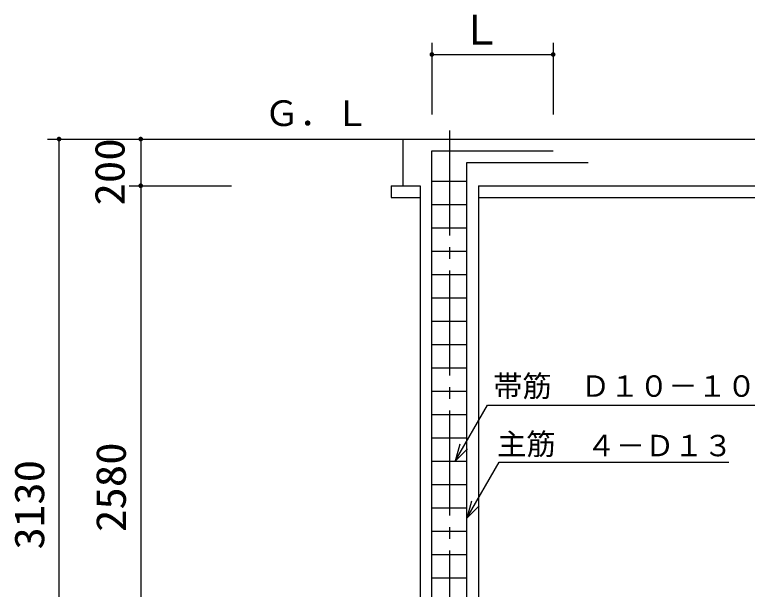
# Model space of a CAD drawing. Units: millimetres, scale not verified. Extents: x -14850 to 14850, y -10500 to 10500.
# Drawn here: x -2614 to 527, y 368 to 2830 of the extents above; entities that cross this region are included whole.
import ezdxf
from ezdxf.enums import TextEntityAlignment as Align

# ---------------------------------------------------------------- set-up
doc = ezdxf.new("R2010")
doc.units = ezdxf.units.MM
doc.header["$LTSCALE"] = 50
doc.linetypes.add('CHAIN2', pattern=[12, 9, -1, 1, -1])
for name, color, linetype, lineweight in [('0-0_製作', 5, 'Continuous', 25), ('0-2_機器', 3, 'Continuous', 25), ('0-5_文字', 5, 'Continuous', 25)]:
    doc.layers.add(name, color=color, linetype=linetype, lineweight=lineweight)
doc.styles.add('ＭＳ ゴシック', font='')
doc.styles.get('ＭＳ ゴシック').set_extended_font_data('MS Gothic')

msp = doc.modelspace()

# ---------------------------------------------------------------- linework, layer by layer
at = {"layer": '0-0_製作', "color": 2}
for p, q in [((-825.13, 2709.35), (-825.13, 2402.76)), ((-305.13, 2709.35), (-305.13, 2402.76)), ((-825.13, 2659.35), (-305.13, 2659.35)), ((-2473.31, 2296.97), (-1683.37, 2296.97)), ((-2423.31, -833.03), (-2423.31, 2296.97)), ((-2073.31, 2296.97), (-2073.31, 2096.97)), ((-2123.31, 2096.97), (-1683.37, 2096.97)), ((-2073.31, 2096.97), (-2073.31, -483.03))]:
    msp.add_line(p, q, dxfattribs=at)
at = {"layer": '0-0_製作'}
for points in [[(-825.13, 2659.35), (-835.13, 2659.35), (-835.11, 2659.98)], [(-825.13, 2659.35), (-835.05, 2658.1), (-835.13, 2659.35)], [(-825.13, 2659.35), (-835.11, 2659.98), (-834.95, 2661.23)], [(-825.13, 2659.35), (-834.82, 2656.86), (-835.05, 2658.1)], [(-825.13, 2659.35), (-834.95, 2661.23), (-834.64, 2662.44)], [(-825.13, 2659.35), (-834.43, 2655.67), (-834.82, 2656.86)], [(-825.13, 2659.35), (-834.64, 2662.44), (-834.18, 2663.61)], [(-825.13, 2649.35), (-834.43, 2655.67), (-825.13, 2659.35)], [(-825.13, 2649.35), (-833.89, 2654.53), (-834.43, 2655.67)], [(-825.13, 2659.35), (-834.18, 2663.61), (-833.57, 2664.71)], [(-825.13, 2649.35), (-833.22, 2653.47), (-833.89, 2654.53)], [(-825.13, 2659.35), (-833.57, 2664.71), (-832.84, 2665.73)], [(-825.13, 2649.35), (-832.42, 2652.51), (-833.22, 2653.47)], [(-825.13, 2659.35), (-832.84, 2665.73), (-831.98, 2666.64)], [(-825.13, 2649.35), (-831.51, 2651.65), (-832.42, 2652.51)], [(-825.13, 2659.35), (-831.98, 2666.64), (-831.01, 2667.44)], [(-825.13, 2649.35), (-830.49, 2650.91), (-831.51, 2651.65)], [(-825.13, 2669.35), (-831.01, 2667.44), (-829.95, 2668.11)], [(-825.13, 2659.35), (-831.01, 2667.44), (-825.13, 2669.35)], [(-825.13, 2649.35), (-829.39, 2650.3), (-830.49, 2650.91)], [(-825.13, 2669.35), (-829.95, 2668.11), (-826.38, 2669.27)], [(-826.38, 2669.27), (-829.95, 2668.11), (-828.81, 2668.65)], [(-825.13, 2649.35), (-828.22, 2649.84), (-829.39, 2650.3)], [(-826.38, 2669.27), (-828.81, 2668.65), (-827.62, 2669.04)], [(-825.13, 2649.35), (-827.01, 2649.53), (-828.22, 2649.84)], [(-825.13, 2649.35), (-825.76, 2649.37), (-827.01, 2649.53)], [(-824.5, 2669.33), (-825.13, 2659.35), (-825.13, 2669.35)], [(-823.26, 2669.17), (-825.13, 2659.35), (-824.5, 2669.33)], [(-822.04, 2668.86), (-825.13, 2659.35), (-823.26, 2669.17)], [(-820.87, 2668.4), (-825.13, 2659.35), (-822.04, 2668.86)], [(-819.77, 2667.79), (-825.13, 2659.35), (-820.87, 2668.4)], [(-818.76, 2667.06), (-825.13, 2659.35), (-819.77, 2667.79)], [(-817.84, 2666.2), (-825.13, 2659.35), (-818.76, 2667.06)], [(-817.04, 2665.23), (-825.13, 2659.35), (-817.84, 2666.2)], [(-816.37, 2664.17), (-825.13, 2659.35), (-817.04, 2665.23)], [(-815.83, 2663.03), (-825.13, 2659.35), (-816.37, 2664.17)], [(-815.45, 2661.84), (-825.13, 2659.35), (-815.83, 2663.03)], [(-815.45, 2661.84), (-815.13, 2659.35), (-825.13, 2659.35)], [(-815.13, 2659.35), (-825.13, 2649.35), (-825.13, 2659.35)], [(-815.15, 2658.72), (-825.13, 2649.35), (-815.13, 2659.35)], [(-815.31, 2657.48), (-825.13, 2649.35), (-815.15, 2658.72)], [(-815.62, 2656.26), (-825.13, 2649.35), (-815.31, 2657.48)], [(-816.08, 2655.09), (-825.13, 2649.35), (-815.62, 2656.26)], [(-816.69, 2653.99), (-825.13, 2649.35), (-816.08, 2655.09)], [(-817.43, 2652.98), (-825.13, 2649.35), (-816.69, 2653.99)], [(-818.29, 2652.06), (-825.13, 2649.35), (-817.43, 2652.98)], [(-819.25, 2651.26), (-825.13, 2649.35), (-818.29, 2652.06)], [(-820.31, 2650.59), (-825.13, 2649.35), (-819.25, 2651.26)], [(-820.31, 2650.59), (-823.88, 2649.43), (-825.13, 2649.35)], [(-821.45, 2650.05), (-823.88, 2649.43), (-820.31, 2650.59)], [(-821.45, 2650.05), (-822.64, 2649.67), (-823.88, 2649.43)], [(-815.21, 2660.61), (-815.13, 2659.35), (-815.45, 2661.84)], [(-305.13, 2659.35), (-315.13, 2659.35), (-315.11, 2659.98)], [(-305.13, 2659.35), (-315.05, 2658.1), (-315.13, 2659.35)], [(-305.13, 2659.35), (-315.11, 2659.98), (-314.95, 2661.23)], [(-305.13, 2649.35), (-315.05, 2658.1), (-305.13, 2659.35)], [(-305.13, 2649.35), (-314.82, 2656.86), (-315.05, 2658.1)], [(-305.13, 2659.35), (-314.95, 2661.23), (-314.64, 2662.44)], [(-305.13, 2649.35), (-314.43, 2655.67), (-314.82, 2656.86)], [(-305.13, 2659.35), (-314.64, 2662.44), (-314.18, 2663.61)], [(-305.13, 2649.35), (-313.89, 2654.53), (-314.43, 2655.67)], [(-305.13, 2659.35), (-314.18, 2663.61), (-313.57, 2664.71)], [(-305.13, 2649.35), (-313.22, 2653.47), (-313.89, 2654.53)], [(-305.13, 2659.35), (-313.57, 2664.71), (-312.84, 2665.73)], [(-305.13, 2649.35), (-312.42, 2652.51), (-313.22, 2653.47)], [(-305.13, 2659.35), (-312.84, 2665.73), (-311.98, 2666.64)], [(-305.13, 2649.35), (-311.51, 2651.65), (-312.42, 2652.51)], [(-305.13, 2659.35), (-311.98, 2666.64), (-311.01, 2667.44)], [(-305.13, 2649.35), (-310.49, 2650.91), (-311.51, 2651.65)], [(-305.13, 2659.35), (-311.01, 2667.44), (-309.95, 2668.11)], [(-305.13, 2649.35), (-309.39, 2650.3), (-310.49, 2650.91)], [(-305.13, 2659.35), (-309.95, 2668.11), (-308.81, 2668.65)], [(-305.13, 2649.35), (-308.22, 2649.84), (-309.39, 2650.3)], [(-305.13, 2659.35), (-308.81, 2668.65), (-307.62, 2669.04)], [(-305.13, 2649.35), (-307.01, 2649.53), (-308.22, 2649.84)], [(-305.13, 2669.35), (-307.62, 2669.04), (-306.38, 2669.27)], [(-305.13, 2659.35), (-307.62, 2669.04), (-305.13, 2669.35)], [(-305.13, 2649.35), (-305.76, 2649.37), (-307.01, 2649.53)], [(-304.5, 2669.33), (-305.13, 2659.35), (-305.13, 2669.35)], [(-303.26, 2669.17), (-305.13, 2659.35), (-304.5, 2669.33)], [(-302.04, 2668.86), (-305.13, 2659.35), (-303.26, 2669.17)], [(-300.87, 2668.4), (-305.13, 2659.35), (-302.04, 2668.86)], [(-299.77, 2667.79), (-305.13, 2659.35), (-300.87, 2668.4)], [(-298.76, 2667.06), (-305.13, 2659.35), (-299.77, 2667.79)], [(-297.84, 2666.2), (-305.13, 2659.35), (-298.76, 2667.06)], [(-297.04, 2665.23), (-305.13, 2659.35), (-297.84, 2666.2)], [(-296.37, 2664.17), (-305.13, 2659.35), (-297.04, 2665.23)], [(-295.83, 2663.03), (-305.13, 2659.35), (-296.37, 2664.17)], [(-295.45, 2661.84), (-305.13, 2659.35), (-295.83, 2663.03)], [(-295.21, 2660.61), (-305.13, 2659.35), (-295.45, 2661.84)], [(-295.13, 2659.35), (-305.13, 2659.35), (-295.21, 2660.61)], [(-295.13, 2659.35), (-305.13, 2649.35), (-305.13, 2659.35)], [(-295.15, 2658.72), (-305.13, 2649.35), (-295.13, 2659.35)], [(-295.31, 2657.48), (-305.13, 2649.35), (-295.15, 2658.72)], [(-295.62, 2656.26), (-305.13, 2649.35), (-295.31, 2657.48)], [(-296.08, 2655.09), (-305.13, 2649.35), (-295.62, 2656.26)], [(-296.69, 2653.99), (-305.13, 2649.35), (-296.08, 2655.09)], [(-297.43, 2652.98), (-305.13, 2649.35), (-296.69, 2653.99)], [(-298.29, 2652.06), (-305.13, 2649.35), (-297.43, 2652.98)], [(-299.25, 2651.26), (-305.13, 2649.35), (-298.29, 2652.06)], [(-300.31, 2650.59), (-305.13, 2649.35), (-299.25, 2651.26)], [(-301.45, 2650.05), (-305.13, 2649.35), (-300.31, 2650.59)], [(-302.64, 2649.67), (-305.13, 2649.35), (-301.45, 2650.05)], [(-303.88, 2649.43), (-305.13, 2649.35), (-302.64, 2649.67)], [(-2423.31, 2306.97), (-2433.31, 2296.97), (-2433.29, 2297.6)], [(-2423.31, 2306.97), (-2423.31, 2296.97), (-2433.31, 2296.97)], [(-2423.31, 2296.97), (-2433.24, 2295.72), (-2433.31, 2296.97)], [(-2423.31, 2306.97), (-2433.29, 2297.6), (-2424.57, 2306.9)], [(-2424.57, 2306.9), (-2433.29, 2297.6), (-2433.14, 2298.85)], [(-2423.31, 2296.97), (-2433, 2294.49), (-2433.24, 2295.72)], [(-2424.57, 2306.9), (-2433.14, 2298.85), (-2425.8, 2306.66)], [(-2425.8, 2306.66), (-2433.14, 2298.85), (-2432.83, 2300.06)], [(-2423.31, 2296.97), (-2432.61, 2293.29), (-2433, 2294.49)], [(-2425.8, 2306.66), (-2432.83, 2300.06), (-2427, 2306.27)], [(-2427, 2306.27), (-2432.83, 2300.06), (-2432.36, 2301.23)], [(-2423.31, 2296.97), (-2432.08, 2292.16), (-2432.61, 2293.29)], [(-2427, 2306.27), (-2432.36, 2301.23), (-2428.13, 2305.74)], [(-2428.13, 2305.74), (-2432.36, 2301.23), (-2431.76, 2302.33)], [(-2423.31, 2296.97), (-2431.4, 2291.1), (-2432.08, 2292.16)], [(-2428.13, 2305.74), (-2431.76, 2302.33), (-2429.19, 2305.06)], [(-2429.19, 2305.06), (-2431.76, 2302.33), (-2431.02, 2303.35)], [(-2423.31, 2296.97), (-2430.6, 2290.13), (-2431.4, 2291.1)], [(-2429.19, 2305.06), (-2431.02, 2303.35), (-2430.16, 2304.26)], [(-2423.31, 2296.97), (-2429.69, 2289.27), (-2430.6, 2290.13)], [(-2423.31, 2286.97), (-2429.69, 2289.27), (-2423.31, 2296.97)], [(-2422.69, 2306.95), (-2423.31, 2296.97), (-2423.31, 2306.97)], [(-2421.44, 2306.8), (-2423.31, 2296.97), (-2422.69, 2306.95)], [(-2420.22, 2306.48), (-2423.31, 2296.97), (-2421.44, 2306.8)], [(-2419.06, 2306.02), (-2423.31, 2296.97), (-2420.22, 2306.48)], [(-2417.96, 2305.42), (-2423.31, 2296.97), (-2419.06, 2306.02)], [(-2416.94, 2304.68), (-2423.31, 2296.97), (-2417.96, 2305.42)], [(-2416.02, 2303.82), (-2423.31, 2296.97), (-2416.94, 2304.68)], [(-2416.02, 2303.82), (-2413.31, 2296.97), (-2423.31, 2296.97)], [(-2413.31, 2296.97), (-2423.31, 2286.97), (-2423.31, 2296.97)], [(-2413.31, 2296.97), (-2422.06, 2287.05), (-2423.31, 2286.97)], [(-2413.33, 2296.35), (-2422.06, 2287.05), (-2413.31, 2296.97)], [(-2413.49, 2295.1), (-2422.06, 2287.05), (-2413.33, 2296.35)], [(-2413.49, 2295.1), (-2420.83, 2287.29), (-2422.06, 2287.05)], [(-2413.8, 2293.88), (-2420.83, 2287.29), (-2413.49, 2295.1)], [(-2413.8, 2293.88), (-2419.63, 2287.68), (-2420.83, 2287.29)], [(-2414.27, 2292.72), (-2419.63, 2287.68), (-2413.8, 2293.88)], [(-2415.22, 2302.85), (-2413.31, 2296.97), (-2416.02, 2303.82)], [(-2414.55, 2301.79), (-2413.31, 2296.97), (-2415.22, 2302.85)], [(-2414.02, 2300.66), (-2413.31, 2296.97), (-2414.55, 2301.79)], [(-2413.63, 2299.46), (-2413.31, 2296.97), (-2414.02, 2300.66)], [(-2413.39, 2298.23), (-2413.31, 2296.97), (-2413.63, 2299.46)], [(-2073.31, 2296.97), (-2083.31, 2296.97), (-2083.29, 2297.6)], [(-2073.31, 2296.97), (-2083.24, 2295.72), (-2083.31, 2296.97)], [(-2073.31, 2306.97), (-2083.29, 2297.6), (-2083.14, 2298.85)], [(-2073.31, 2296.97), (-2083.29, 2297.6), (-2073.31, 2306.97)], [(-2073.31, 2296.97), (-2083, 2294.49), (-2083.24, 2295.72)], [(-2073.31, 2306.97), (-2083.14, 2298.85), (-2074.57, 2306.9)], [(-2074.57, 2306.9), (-2083.14, 2298.85), (-2082.83, 2300.06)], [(-2073.31, 2296.97), (-2082.61, 2293.29), (-2083, 2294.49)], [(-2074.57, 2306.9), (-2082.83, 2300.06), (-2075.8, 2306.66)], [(-2075.8, 2306.66), (-2082.83, 2300.06), (-2082.36, 2301.23)], [(-2073.31, 2296.97), (-2082.08, 2292.16), (-2082.61, 2293.29)], [(-2075.8, 2306.66), (-2082.36, 2301.23), (-2077, 2306.27)], [(-2077, 2306.27), (-2082.36, 2301.23), (-2081.76, 2302.33)], [(-2073.31, 2296.97), (-2081.4, 2291.1), (-2082.08, 2292.16)], [(-2077, 2306.27), (-2081.76, 2302.33), (-2078.13, 2305.74)], [(-2078.13, 2305.74), (-2081.76, 2302.33), (-2081.02, 2303.35)], [(-2073.31, 2296.97), (-2080.6, 2290.13), (-2081.4, 2291.1)], [(-2078.13, 2305.74), (-2081.02, 2303.35), (-2079.19, 2305.06)], [(-2079.19, 2305.06), (-2081.02, 2303.35), (-2080.16, 2304.26)], [(-2073.31, 2286.97), (-2080.6, 2290.13), (-2073.31, 2296.97)], [(-2072.69, 2306.95), (-2073.31, 2296.97), (-2073.31, 2306.97)], [(-2071.44, 2306.8), (-2073.31, 2296.97), (-2072.69, 2306.95)], [(-2070.22, 2306.48), (-2073.31, 2296.97), (-2071.44, 2306.8)], [(-2069.06, 2306.02), (-2073.31, 2296.97), (-2070.22, 2306.48)], [(-2067.96, 2305.42), (-2073.31, 2296.97), (-2069.06, 2306.02)], [(-2066.94, 2304.68), (-2073.31, 2296.97), (-2067.96, 2305.42)], [(-2066.02, 2303.82), (-2073.31, 2296.97), (-2066.94, 2304.68)], [(-2065.22, 2302.85), (-2073.31, 2296.97), (-2066.02, 2303.82)], [(-2065.22, 2302.85), (-2063.31, 2296.97), (-2073.31, 2296.97)], [(-2063.31, 2296.97), (-2073.31, 2286.97), (-2073.31, 2296.97)], [(-2063.33, 2296.35), (-2073.31, 2286.97), (-2063.31, 2296.97)], [(-2063.49, 2295.1), (-2073.31, 2286.97), (-2063.33, 2296.35)], [(-2063.49, 2295.1), (-2072.06, 2287.05), (-2073.31, 2286.97)], [(-2063.8, 2293.88), (-2072.06, 2287.05), (-2063.49, 2295.1)], [(-2063.8, 2293.88), (-2070.83, 2287.29), (-2072.06, 2287.05)], [(-2064.27, 2292.72), (-2070.83, 2287.29), (-2063.8, 2293.88)], [(-2064.55, 2301.79), (-2063.31, 2296.97), (-2065.22, 2302.85)], [(-2064.02, 2300.66), (-2063.31, 2296.97), (-2064.55, 2301.79)], [(-2063.63, 2299.46), (-2063.31, 2296.97), (-2064.02, 2300.66)], [(-2063.39, 2298.23), (-2063.31, 2296.97), (-2063.63, 2299.46)], [(-2423.31, 2286.97), (-2428.67, 2288.53), (-2429.69, 2289.27)], [(-2423.31, 2286.97), (-2427.57, 2287.93), (-2428.67, 2288.53)], [(-2423.31, 2286.97), (-2426.4, 2287.46), (-2427.57, 2287.93)], [(-2423.31, 2286.97), (-2425.19, 2287.15), (-2426.4, 2287.46)], [(-2423.31, 2286.97), (-2423.94, 2286.99), (-2425.19, 2287.15)], [(-2414.27, 2292.72), (-2418.5, 2288.21), (-2419.63, 2287.68)], [(-2414.87, 2291.62), (-2418.5, 2288.21), (-2414.27, 2292.72)], [(-2414.87, 2291.62), (-2417.44, 2288.88), (-2418.5, 2288.21)], [(-2415.61, 2290.6), (-2417.44, 2288.88), (-2414.87, 2291.62)], [(-2415.61, 2290.6), (-2416.47, 2289.68), (-2417.44, 2288.88)], [(-2073.31, 2286.97), (-2079.69, 2289.27), (-2080.6, 2290.13)], [(-2073.31, 2286.97), (-2078.67, 2288.53), (-2079.69, 2289.27)], [(-2073.31, 2286.97), (-2077.57, 2287.93), (-2078.67, 2288.53)], [(-2073.31, 2286.97), (-2076.4, 2287.46), (-2077.57, 2287.93)], [(-2073.31, 2286.97), (-2075.19, 2287.15), (-2076.4, 2287.46)], [(-2073.31, 2286.97), (-2073.94, 2286.99), (-2075.19, 2287.15)], [(-2064.27, 2292.72), (-2069.63, 2287.68), (-2070.83, 2287.29)], [(-2064.87, 2291.62), (-2069.63, 2287.68), (-2064.27, 2292.72)], [(-2064.87, 2291.62), (-2068.5, 2288.21), (-2069.63, 2287.68)], [(-2065.61, 2290.6), (-2068.5, 2288.21), (-2064.87, 2291.62)], [(-2065.61, 2290.6), (-2067.44, 2288.88), (-2068.5, 2288.21)], [(-2066.47, 2289.68), (-2067.44, 2288.88), (-2065.61, 2290.6)], [(-2073.31, 2106.97), (-2083.31, 2096.97), (-2083.29, 2097.6)], [(-2073.31, 2096.97), (-2083.31, 2096.97), (-2073.31, 2106.97)], [(-2073.31, 2106.97), (-2083.29, 2097.6), (-2074.57, 2106.9)], [(-2074.57, 2106.9), (-2083.29, 2097.6), (-2083.14, 2098.85)], [(-2074.57, 2106.9), (-2083.14, 2098.85), (-2075.8, 2106.66)], [(-2075.8, 2106.66), (-2083.14, 2098.85), (-2082.83, 2100.06)], [(-2075.8, 2106.66), (-2082.83, 2100.06), (-2077, 2106.27)], [(-2077, 2106.27), (-2082.83, 2100.06), (-2082.36, 2101.23)], [(-2077, 2106.27), (-2082.36, 2101.23), (-2078.13, 2105.74)], [(-2078.13, 2105.74), (-2082.36, 2101.23), (-2081.76, 2102.33)], [(-2078.13, 2105.74), (-2081.76, 2102.33), (-2079.19, 2105.06)], [(-2079.19, 2105.06), (-2081.76, 2102.33), (-2081.02, 2103.35)], [(-2079.19, 2105.06), (-2081.02, 2103.35), (-2080.16, 2104.26)], [(-2072.69, 2106.95), (-2073.31, 2096.97), (-2073.31, 2106.97)], [(-2071.44, 2106.8), (-2073.31, 2096.97), (-2072.69, 2106.95)], [(-2070.22, 2106.48), (-2073.31, 2096.97), (-2071.44, 2106.8)], [(-2069.06, 2106.02), (-2073.31, 2096.97), (-2070.22, 2106.48)], [(-2067.96, 2105.42), (-2073.31, 2096.97), (-2069.06, 2106.02)], [(-2066.94, 2104.68), (-2073.31, 2096.97), (-2067.96, 2105.42)], [(-2066.02, 2103.82), (-2073.31, 2096.97), (-2066.94, 2104.68)], [(-2073.31, 2096.97), (-2083.24, 2095.72), (-2083.31, 2096.97)], [(-2073.31, 2096.97), (-2083, 2094.49), (-2083.24, 2095.72)], [(-2073.31, 2096.97), (-2082.61, 2093.29), (-2083, 2094.49)], [(-2073.31, 2096.97), (-2082.08, 2092.16), (-2082.61, 2093.29)], [(-2073.31, 2096.97), (-2081.4, 2091.1), (-2082.08, 2092.16)], [(-2073.31, 2096.97), (-2080.6, 2090.13), (-2081.4, 2091.1)], [(-2073.31, 2096.97), (-2079.69, 2089.27), (-2080.6, 2090.13)], [(-2073.31, 2086.97), (-2079.69, 2089.27), (-2073.31, 2096.97)], [(-2073.31, 2086.97), (-2078.67, 2088.53), (-2079.69, 2089.27)], [(-2073.31, 2086.97), (-2077.57, 2087.93), (-2078.67, 2088.53)], [(-2073.31, 2086.97), (-2076.4, 2087.46), (-2077.57, 2087.93)], [(-2073.31, 2086.97), (-2075.19, 2087.15), (-2076.4, 2087.46)], [(-2073.31, 2086.97), (-2073.94, 2086.99), (-2075.19, 2087.15)], [(-2066.02, 2103.82), (-2063.31, 2096.97), (-2073.31, 2096.97)], [(-2063.31, 2096.97), (-2073.31, 2086.97), (-2073.31, 2096.97)], [(-2063.33, 2096.35), (-2073.31, 2086.97), (-2063.31, 2096.97)], [(-2063.33, 2096.35), (-2072.06, 2087.05), (-2073.31, 2086.97)], [(-2063.49, 2095.1), (-2072.06, 2087.05), (-2063.33, 2096.35)], [(-2063.49, 2095.1), (-2070.83, 2087.29), (-2072.06, 2087.05)], [(-2063.8, 2093.88), (-2070.83, 2087.29), (-2063.49, 2095.1)], [(-2063.8, 2093.88), (-2069.63, 2087.68), (-2070.83, 2087.29)], [(-2064.27, 2092.72), (-2069.63, 2087.68), (-2063.8, 2093.88)], [(-2064.27, 2092.72), (-2068.5, 2088.21), (-2069.63, 2087.68)], [(-2064.87, 2091.62), (-2068.5, 2088.21), (-2064.27, 2092.72)], [(-2064.87, 2091.62), (-2067.44, 2088.88), (-2068.5, 2088.21)], [(-2065.61, 2090.6), (-2067.44, 2088.88), (-2064.87, 2091.62)], [(-2065.61, 2090.6), (-2066.47, 2089.68), (-2067.44, 2088.88)], [(-2065.22, 2102.85), (-2063.31, 2096.97), (-2066.02, 2103.82)], [(-2064.55, 2101.79), (-2063.31, 2096.97), (-2065.22, 2102.85)], [(-2064.02, 2100.66), (-2063.31, 2096.97), (-2064.55, 2101.79)], [(-2063.63, 2099.46), (-2063.31, 2096.97), (-2064.02, 2100.66)], [(-2063.39, 2098.23), (-2063.31, 2096.97), (-2063.63, 2099.46)]]:
    msp.add_solid(points, dxfattribs=at)
at = {"layer": '0-2_機器', "color": 2, "linetype": 'CHAIN2'}
msp.add_line((-750.13, 2334.11), (-750.13, -866.62), dxfattribs=at)
at = {"layer": '0-2_機器', "color": 2}
for p, q in [((-2032.63, 2296.97), (2436.77, 2296.97)), ((-950.13, 2296.97), (-950.13, 2096.97)), ((-1000.13, 2096.97), (-1000.13, 2046.97)), ((-1000.13, 2096.97), (-875.13, 2096.97)), ((-875.13, 2096.97), (-875.13, -483.03)), ((-625.13, 2096.97), (-625.13, -483.03)), ((-1000.13, 2046.97), (-875.13, 2046.97)), ((-625.13, 2046.97), (2299.87, 2046.97))]:
    msp.add_line(p, q, dxfattribs=at)
at = {"layer": '0-2_機器'}
for p, q in [((-825.13, 2246.97), (-305.13, 2246.97)), ((-825.13, -633.03), (-825.13, 2246.97)), ((-675.13, 2196.98), (-155.13, 2196.98)), ((-675.13, -583.02), (-675.13, 2196.98)), ((-825.13, 2116.99), (-675.13, 2116.99)), ((-825.13, 2016.99), (-675.13, 2016.99)), ((-825.13, 1916.99), (-675.13, 1916.99)), ((-825.13, 1816.99), (-675.13, 1816.99)), ((-825.13, 1716.99), (-675.13, 1716.99)), ((-825.13, 1616.99), (-675.13, 1616.99)), ((-825.13, 1516.98), (-675.13, 1516.98)), ((-825.13, 1416.98), (-675.13, 1416.98)), ((-825.13, 1316.98), (-675.13, 1316.98)), ((-825.13, 1216.98), (-675.13, 1216.98)), ((-825.13, 1116.98), (-675.13, 1116.98)), ((-825.13, 1016.98), (-675.13, 1016.98)), ((-825.13, 916.98), (-675.13, 916.98)), ((-825.13, 816.98), (-675.13, 816.98)), ((-825.13, 716.98), (-675.13, 716.98)), ((-825.13, 616.98), (-675.13, 616.98)), ((-825.13, 516.98), (-675.13, 516.98)), ((-825.13, 416.98), (-675.13, 416.98))]:
    msp.add_line(p, q, dxfattribs=at)
at = {"layer": '0-2_機器', "color": 2}
msp.add_lwpolyline([(-625.13, 2096.97), (2299.87, 2096.97), (2299.87, 2046.97)], dxfattribs=at)
at = {"layer": '0-5_文字', "color": 2}
for p, q in [((-725.13, 916.98), (-586.57, 1156.98)), ((-586.57, 1156.98), (838.52, 1156.98)), ((-705.72, 989.42), (-725.13, 916.98)), ((-725.13, 916.98), (-672.1, 970.01)), ((-675.13, 672.93), (-536.57, 912.93)), ((-536.57, 912.93), (448.57, 912.93))]:
    msp.add_line(p, q, dxfattribs=at)
msp.add_lwpolyline([(-655.72, 745.38), (-675.13, 672.93), (-622.1, 725.96)], dxfattribs=at)

# ---------------------------------------------------------------- texts
at = {"layer": '0-0_製作', "color": 4, "style": 'ＭＳ ゴシック'}
msp.add_text('Ｌ', height=128.4, dxfattribs=at).set_placement((-701.99, 2662.77), align=Align.BOTTOM_LEFT)
at = {"layer": '0-0_製作', "color": 4, "style": 'ＭＳ ゴシック', "width": 1.1}
for s, p in [('200', (-2103.87, 2012.14)), ('2580', (-2098.31, 613.22)), ('3130', (-2448.31, 538.22))]:
    msp.add_text(s, height=128.4, rotation=90, dxfattribs=at).set_placement(p, align=Align.BOTTOM_LEFT)
at = {"layer": '0-2_機器', "color": 4, "style": 'ＭＳ ゴシック'}
msp.add_text('Ｇ．Ｌ', height=110, rotation=0.002, dxfattribs=at).set_placement((-1543.41, 2319.97), align=Align.BOTTOM_LEFT)
at = {"layer": '0-5_文字', "color": 4, "style": 'ＭＳ ゴシック'}
for s, p in [('帯筋\u3000Ｄ１０－１００＠', (-562.09, 1165.23)), ('主筋', (-545.21, 916.53)), ('４－Ｄ１３', (-161.64, 910.25))]:
    msp.add_text(s, height=91.79, dxfattribs=at).set_placement(p, align=Align.BOTTOM_LEFT)

doc.saveas('drawing.dxf')
